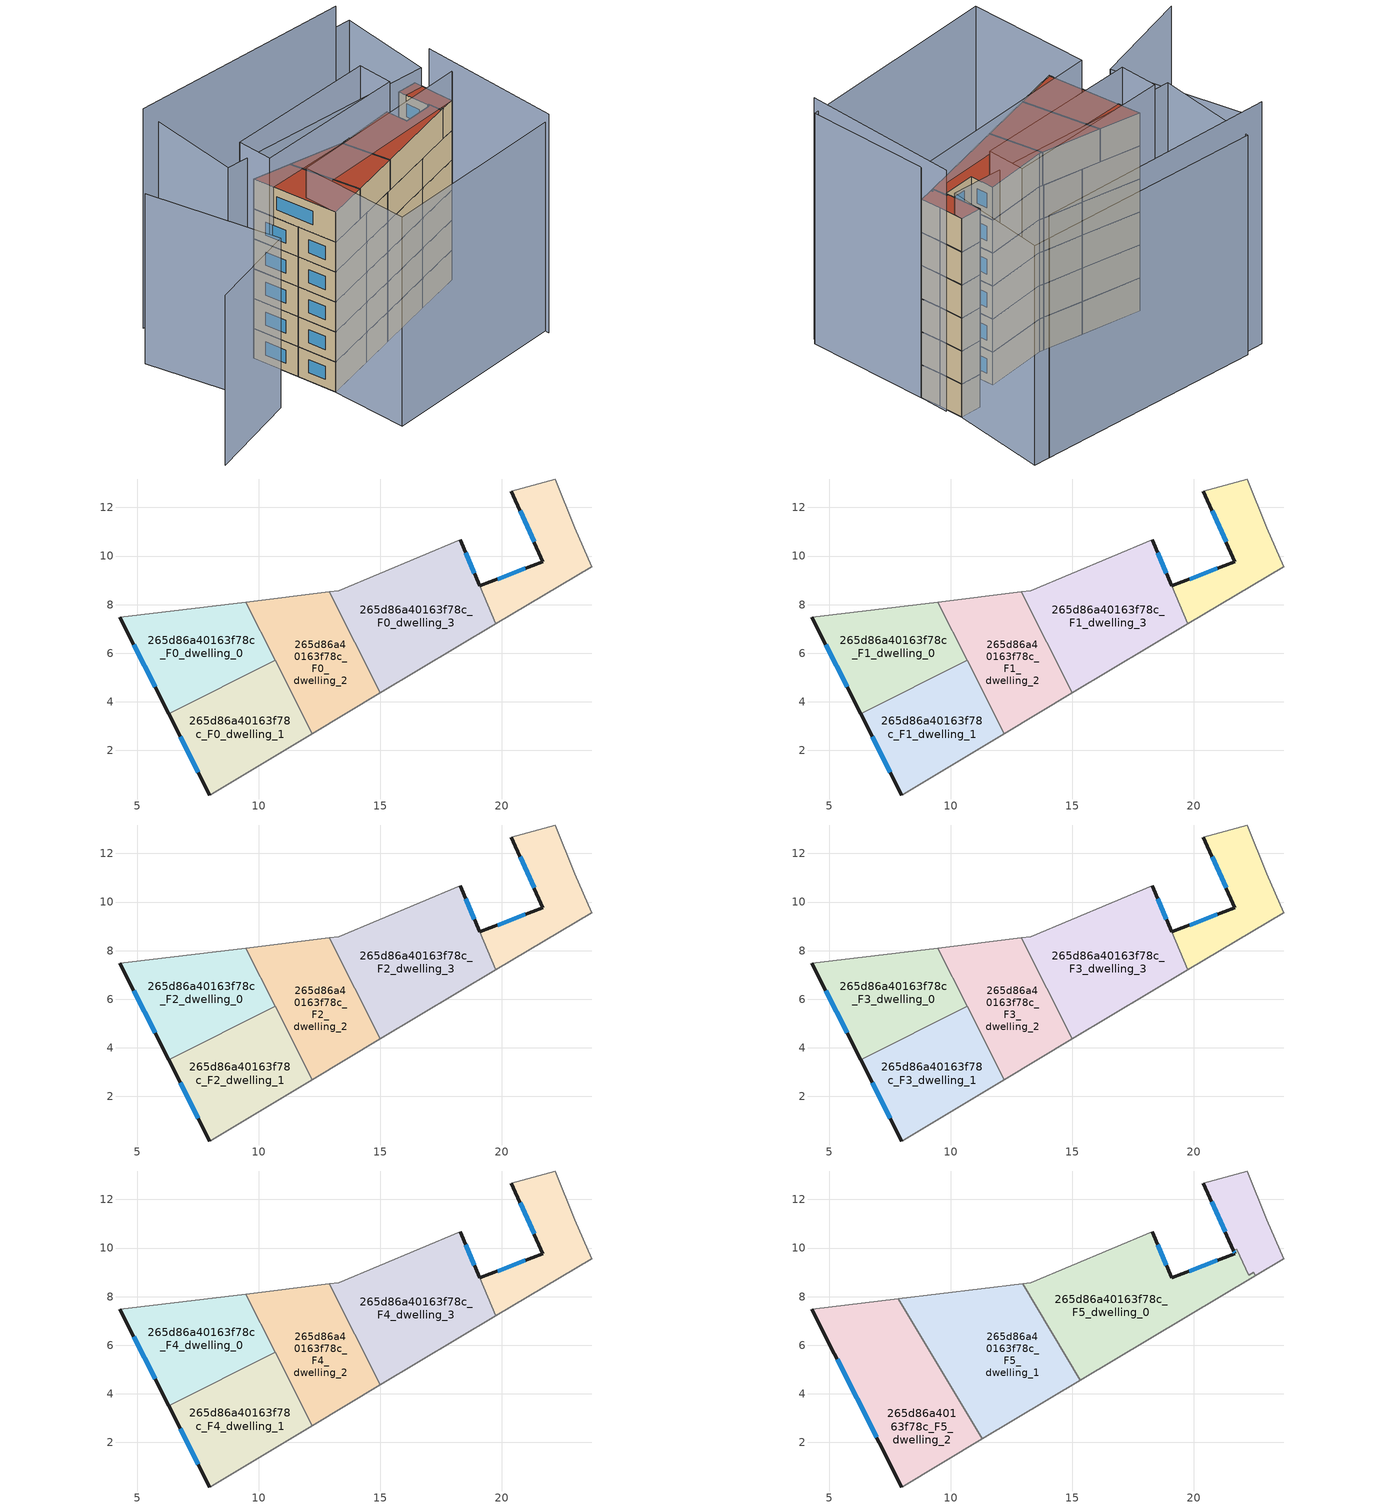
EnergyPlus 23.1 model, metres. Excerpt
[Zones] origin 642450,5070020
265d86a40163f78c_F0_dwelling_0
 floor ground (EU_floor_Construction): 10.67,5.72 9.45,8.11 4.28,7.47 6.29,3.5 z0
 wall outside (EU_wall_Construction): 6.29,3.5 4.28,7.47 z0:3
 wall adiabatic (EU_wall_Construction): 4.28,7.47 9.45,8.11 z0:3
 wall to 265d86a40163f78c_F0_dwelling_1 (EU_wall_Construction): 10.67,5.72 6.29,3.5 z0:3
 wall to 265d86a40163f78c_F0_dwelling_2 (EU_wall_Construction): 9.45,8.11 10.67,5.72 z0:3
 window (EU_Window_Construction): 5.73,4.61 4.84,6.36 z0.84:2.16
265d86a40163f78c_F0_dwelling_1
 floor ground (EU_floor_Construction): 12.2,2.69 10.67,5.72 6.29,3.5 7.98,0.17 z0
 wall outside (EU_wall_Construction): 7.98,0.17 6.29,3.5 z0:3
 wall adiabatic (EU_wall_Construction): 12.2,2.69 7.98,0.17 z0:3
 wall to 265d86a40163f78c_F0_dwelling_2 (EU_wall_Construction): 10.67,5.72 12.2,2.69 z0:3
 window (EU_Window_Construction): 7.51,1.1 6.77,2.57 z0.84:2.16
265d86a40163f78c_F0_dwelling_2
 floor ground (EU_floor_Construction): 15,4.37 12.89,8.53 9.45,8.11 12.2,2.69 z0
 wall to 265d86a40163f78c_F0_dwelling_3 (EU_wall_Construction): 12.89,8.53 15,4.37 z0:3
 wall adiabatic (EU_wall_Construction): 15,4.37 12.2,2.69 / 9.45,8.11 12.89,8.53 z0:3
265d86a40163f78c_F0_dwelling_3
 floor ground (EU_floor_Construction): 19.75,7.21 19.09,8.77 18.29,10.67 13.29,8.57 12.89,8.53 15,4.37 z0
 wall outside (EU_wall_Construction): 18.29,10.67 19.09,8.77 z0:3; 19.1,8.77,3 19.09,8.77,0 19.1,8.77,0
 wall to 265d86a40163f78c_F0_dwelling_4 (EU_wall_Construction): 19.1,8.77 19.75,7.21 z0:3
 wall adiabatic (EU_wall_Construction): 19.75,7.21 15,4.37 / 12.89,8.53 13.29,8.57 18.29,10.67 z0:3
 window (EU_Window_Construction): 18.52,10.14 18.87,9.3 z0.84:2.16
265d86a40163f78c_F0_dwelling_4
 floor ground (EU_floor_Construction): 23.69,9.57 22.99,11.17 22.19,13.17 20.39,12.67 21.69,9.77 19.1,8.77 19.75,7.21 z0
 wall outside (EU_wall_Construction): 19.1,8.77 21.69,9.77 20.39,12.67 z0:3
 wall adiabatic (EU_wall_Construction): 20.39,12.67 22.19,13.17 22.99,11.17 23.69,9.57 19.75,7.21 z0:3
 window (EU_Window_Construction): 19.82,9.05 20.97,9.49 / 21.33,10.58 20.76,11.86 z0.84:2.16
265d86a40163f78c_F1_dwelling_0
 floor to 265d86a40163f78c_F0_dwelling_0 (EU_floor_Construction): 10.67,5.72 9.45,8.11 4.28,7.47 6.29,3.5 z3
 wall outside (EU_wall_Construction): 6.29,3.5 4.28,7.47 z3:6
 wall adiabatic (EU_wall_Construction): 4.28,7.47 9.45,8.11 z3:6
 wall to 265d86a40163f78c_F1_dwelling_1 (EU_wall_Construction): 10.67,5.72 6.29,3.5 z3:6
 wall to 265d86a40163f78c_F1_dwelling_2 (EU_wall_Construction): 9.45,8.11 10.67,5.72 z3:6
 window (EU_Window_Construction): 5.73,4.61 4.84,6.36 z3.84:5.16
265d86a40163f78c_F1_dwelling_1
 floor to 265d86a40163f78c_F0_dwelling_1 (EU_floor_Construction): 12.2,2.69 10.67,5.72 6.29,3.5 7.98,0.17 z3
 wall outside (EU_wall_Construction): 7.98,0.17 6.29,3.5 z3:6
 wall adiabatic (EU_wall_Construction): 12.2,2.69 7.98,0.17 z3:6
 wall to 265d86a40163f78c_F1_dwelling_2 (EU_wall_Construction): 10.67,5.72 12.2,2.69 z3:6
 window (EU_Window_Construction): 7.51,1.1 6.77,2.57 z3.84:5.16
265d86a40163f78c_F1_dwelling_2
 floor to 265d86a40163f78c_F0_dwelling_2 (EU_floor_Construction): 15,4.37 12.89,8.53 9.45,8.11 12.2,2.69 z3
 wall to 265d86a40163f78c_F1_dwelling_3 (EU_wall_Construction): 12.89,8.53 15,4.37 z3:6
 wall adiabatic (EU_wall_Construction): 15,4.37 12.2,2.69 / 9.45,8.11 12.89,8.53 z3:6
265d86a40163f78c_F1_dwelling_3
 floor to 265d86a40163f78c_F0_dwelling_3 (EU_floor_Construction): 19.75,7.21 18.29,10.67 13.29,8.57 12.89,8.53 15,4.37 z3
 wall outside (EU_wall_Construction): 18.29,10.67 19.09,8.77 z3:6; 19.1,8.77,6 19.09,8.77,3 19.1,8.77,3
 wall to 265d86a40163f78c_F1_dwelling_4 (EU_wall_Construction): 19.1,8.77 19.75,7.21 z3:6
 wall adiabatic (EU_wall_Construction): 19.75,7.21 15,4.37 / 12.89,8.53 13.29,8.57 18.29,10.67 z3:6
 window (EU_Window_Construction): 18.52,10.14 18.87,9.3 z3.84:5.16
265d86a40163f78c_F1_dwelling_4
 floor to 265d86a40163f78c_F0_dwelling_4 (EU_floor_Construction): 23.69,9.57 22.99,11.17 22.19,13.17 20.39,12.67 21.69,9.77 19.1,8.77 19.75,7.21 z3
 wall outside (EU_wall_Construction): 19.1,8.77 21.69,9.77 20.39,12.67 z3:6
 wall adiabatic (EU_wall_Construction): 20.39,12.67 22.19,13.17 22.99,11.17 23.69,9.57 19.75,7.21 z3:6
 window (EU_Window_Construction): 19.82,9.05 20.97,9.49 / 21.33,10.58 20.76,11.86 z3.84:5.16
265d86a40163f78c_F2_dwelling_0
 floor to 265d86a40163f78c_F1_dwelling_0 (EU_floor_Construction): 10.67,5.72 9.45,8.11 4.28,7.47 6.29,3.5 z6
 wall outside (EU_wall_Construction): 6.29,3.5 4.28,7.47 z6:9
 wall adiabatic (EU_wall_Construction): 4.28,7.47 9.45,8.11 z6:9
 wall to 265d86a40163f78c_F2_dwelling_1 (EU_wall_Construction): 10.67,5.72 6.29,3.5 z6:9
 wall to 265d86a40163f78c_F2_dwelling_2 (EU_wall_Construction): 9.45,8.11 10.67,5.72 z6:9
 window (EU_Window_Construction): 5.73,4.61 4.84,6.36 z6.84:8.16
265d86a40163f78c_F2_dwelling_1
 floor to 265d86a40163f78c_F1_dwelling_1 (EU_floor_Construction): 12.2,2.69 10.67,5.72 6.29,3.5 7.98,0.17 z6
 wall outside (EU_wall_Construction): 7.98,0.17 6.29,3.5 z6:9
 wall adiabatic (EU_wall_Construction): 12.2,2.69 7.98,0.17 z6:9
 wall to 265d86a40163f78c_F2_dwelling_2 (EU_wall_Construction): 10.67,5.72 12.2,2.69 z6:9
 window (EU_Window_Construction): 7.51,1.1 6.77,2.57 z6.84:8.16
265d86a40163f78c_F2_dwelling_2
 floor to 265d86a40163f78c_F1_dwelling_2 (EU_floor_Construction): 15,4.37 12.89,8.53 9.45,8.11 12.2,2.69 z6
 wall to 265d86a40163f78c_F2_dwelling_3 (EU_wall_Construction): 12.89,8.53 15,4.37 z6:9
 wall adiabatic (EU_wall_Construction): 15,4.37 12.2,2.69 / 9.45,8.11 12.89,8.53 z6:9
265d86a40163f78c_F2_dwelling_3
 floor to 265d86a40163f78c_F1_dwelling_3 (EU_floor_Construction): 19.75,7.21 18.29,10.67 13.29,8.57 12.89,8.53 15,4.37 z6
 wall outside (EU_wall_Construction): 18.29,10.67 19.09,8.77 z6:9; 19.1,8.77,9 19.09,8.77,6 19.1,8.77,6
 wall to 265d86a40163f78c_F2_dwelling_4 (EU_wall_Construction): 19.1,8.77 19.75,7.21 z6:9
 wall adiabatic (EU_wall_Construction): 19.75,7.21 15,4.37 / 12.89,8.53 13.29,8.57 18.29,10.67 z6:9
 window (EU_Window_Construction): 18.52,10.14 18.87,9.3 z6.84:8.16
265d86a40163f78c_F2_dwelling_4
 floor to 265d86a40163f78c_F1_dwelling_4 (EU_floor_Construction): 23.69,9.57 22.99,11.17 22.19,13.17 20.39,12.67 21.69,9.77 19.1,8.77 19.75,7.21 z6
 wall outside (EU_wall_Construction): 19.1,8.77 21.69,9.77 20.39,12.67 z6:9
 wall adiabatic (EU_wall_Construction): 20.39,12.67 22.19,13.17 22.99,11.17 23.69,9.57 19.75,7.21 z6:9
 window (EU_Window_Construction): 19.82,9.05 20.97,9.49 / 21.33,10.58 20.76,11.86 z6.84:8.16
265d86a40163f78c_F3_dwelling_0
 floor to 265d86a40163f78c_F2_dwelling_0 (EU_floor_Construction): 10.67,5.72 9.45,8.11 4.28,7.47 6.29,3.5 z9
 wall outside (EU_wall_Construction): 6.29,3.5 4.28,7.47 z9:12
 wall adiabatic (EU_wall_Construction): 4.28,7.47 9.45,8.11 z9:12
 wall to 265d86a40163f78c_F3_dwelling_1 (EU_wall_Construction): 10.67,5.72 6.29,3.5 z9:12
 wall to 265d86a40163f78c_F3_dwelling_2 (EU_wall_Construction): 9.45,8.11 10.67,5.72 z9:12
 window (EU_Window_Construction): 5.73,4.61 4.84,6.36 z9.84:11.16
265d86a40163f78c_F3_dwelling_1
 floor to 265d86a40163f78c_F2_dwelling_1 (EU_floor_Construction): 12.2,2.69 10.67,5.72 6.29,3.5 7.98,0.17 z9
 wall outside (EU_wall_Construction): 7.98,0.17 6.29,3.5 z9:12
 wall adiabatic (EU_wall_Construction): 12.2,2.69 7.98,0.17 z9:12
 wall to 265d86a40163f78c_F3_dwelling_2 (EU_wall_Construction): 10.67,5.72 12.2,2.69 z9:12
 window (EU_Window_Construction): 7.51,1.1 6.77,2.57 z9.84:11.16
265d86a40163f78c_F3_dwelling_2
 floor to 265d86a40163f78c_F2_dwelling_2 (EU_floor_Construction): 15,4.37 12.89,8.53 9.45,8.11 12.2,2.69 z9
 wall to 265d86a40163f78c_F3_dwelling_3 (EU_wall_Construction): 12.89,8.53 15,4.37 z9:12
 wall adiabatic (EU_wall_Construction): 15,4.37 12.2,2.69 / 9.45,8.11 12.89,8.53 z9:12
265d86a40163f78c_F3_dwelling_3
 floor to 265d86a40163f78c_F2_dwelling_3 (EU_floor_Construction): 19.75,7.21 18.29,10.67 13.29,8.57 12.89,8.53 15,4.37 z9
 wall outside (EU_wall_Construction): 18.29,10.67 19.09,8.77 z9:12; 19.1,8.77,12 19.09,8.77,9 19.1,8.77,9
 wall to 265d86a40163f78c_F3_dwelling_4 (EU_wall_Construction): 19.1,8.77 19.75,7.21 z9:12
 wall adiabatic (EU_wall_Construction): 19.75,7.21 15,4.37 / 12.89,8.53 13.29,8.57 18.29,10.67 z9:12
 window (EU_Window_Construction): 18.52,10.14 18.87,9.3 z9.84:11.16
265d86a40163f78c_F3_dwelling_4
 floor to 265d86a40163f78c_F2_dwelling_4 (EU_floor_Construction): 23.69,9.57 22.99,11.17 22.19,13.17 20.39,12.67 21.69,9.77 19.1,8.77 19.75,7.21 z9
 wall outside (EU_wall_Construction): 19.1,8.77 21.69,9.77 20.39,12.67 z9:12
 wall adiabatic (EU_wall_Construction): 20.39,12.67 22.19,13.17 22.99,11.17 23.69,9.57 19.75,7.21 z9:12
 window (EU_Window_Construction): 19.82,9.05 20.97,9.49 / 21.33,10.58 20.76,11.86 z9.84:11.16
265d86a40163f78c_F4_dwelling_0
 floor to 265d86a40163f78c_F3_dwelling_0 (EU_floor_Construction): 10.67,5.72 9.45,8.11 4.28,7.47 6.29,3.5 z12
 wall outside (EU_wall_Construction): 6.29,3.5 4.28,7.47 z12:15
 wall adiabatic (EU_wall_Construction): 4.28,7.47 9.45,8.11 z12:15
 wall to 265d86a40163f78c_F4_dwelling_1 (EU_wall_Construction): 10.67,5.72 6.29,3.5 z12:15
 wall to 265d86a40163f78c_F4_dwelling_2 (EU_wall_Construction): 9.45,8.11 10.67,5.72 z12:15
 window (EU_Window_Construction): 5.73,4.61 4.84,6.36 z12.84:14.16
265d86a40163f78c_F4_dwelling_1
 floor to 265d86a40163f78c_F3_dwelling_1 (EU_floor_Construction): 12.2,2.69 10.67,5.72 6.29,3.5 7.98,0.17 z12
 wall outside (EU_wall_Construction): 7.98,0.17 6.29,3.5 z12:15
 wall adiabatic (EU_wall_Construction): 12.2,2.69 7.98,0.17 z12:15
 wall to 265d86a40163f78c_F4_dwelling_2 (EU_wall_Construction): 10.67,5.72 12.2,2.69 z12:15
 window (EU_Window_Construction): 7.51,1.1 6.77,2.57 z12.84:14.16
265d86a40163f78c_F4_dwelling_2
 floor to 265d86a40163f78c_F3_dwelling_2 (EU_floor_Construction): 15,4.37 12.89,8.53 9.45,8.11 12.2,2.69 z12
 wall to 265d86a40163f78c_F4_dwelling_3 (EU_wall_Construction): 12.89,8.53 15,4.37 z12:15
 wall adiabatic (EU_wall_Construction): 15,4.37 12.2,2.69 / 9.45,8.11 12.89,8.53 z12:15
265d86a40163f78c_F4_dwelling_3
 floor to 265d86a40163f78c_F3_dwelling_3 (EU_floor_Construction): 19.75,7.21 18.29,10.67 13.29,8.57 12.89,8.53 15,4.37 z12
 wall outside (EU_wall_Construction): 18.29,10.67 19.09,8.77 z12:15; 19.1,8.77,15 19.09,8.77,12 19.1,8.77,12
 wall to 265d86a40163f78c_F4_dwelling_4 (EU_wall_Construction): 19.1,8.77 19.75,7.21 z12:15
 wall adiabatic (EU_wall_Construction): 19.75,7.21 15,4.37 / 12.89,8.53 13.29,8.57 18.29,10.67 z12:15
 window (EU_Window_Construction): 18.52,10.14 18.87,9.3 z12.84:14.16
265d86a40163f78c_F4_dwelling_4
 floor to 265d86a40163f78c_F3_dwelling_4 (EU_floor_Construction): 23.69,9.57 22.99,11.17 22.19,13.17 20.39,12.67 21.69,9.77 19.1,8.77 19.75,7.21 z12
 wall outside (EU_wall_Construction): 19.1,8.77 21.69,9.77 20.39,12.67 z12:15
 wall adiabatic (EU_wall_Construction): 20.39,12.67 22.19,13.17 22.99,11.17 23.69,9.57 19.75,7.21 z12:15
 window (EU_Window_Construction): 19.82,9.05 20.97,9.49 / 21.33,10.58 20.76,11.86 z12.84:14.16
265d86a40163f78c_F5_dwelling_0
 floor to 265d86a40163f78c_F4_dwelling_3 (EU_floor_Construction): 19.75,7.21 18.29,10.67 13.29,8.57 12.96,8.53 15.33,4.57 z15
 floor to 265d86a40163f78c_F4_dwelling_4 (EU_floor_Construction): 22.53,8.87 22.46,9.01 22.25,8.88 21.77,9.96 21.63,9.91 21.69,9.77 19.1,8.77 19.75,7.21 z15
 wall outside (EU_wall_Construction): 18.29,10.67 19.09,8.77 21.69,9.77 21.63,9.91 z15:18
 wall adiabatic (EU_wall_Construction): 12.96,8.53 13.29,8.57 18.29,10.67 / 22.53,8.87 15.33,4.57 z15:18
 wall to 265d86a40163f78c_F5_dwelling_3 (EU_wall_Construction): 21.63,9.91 21.77,9.96 22.25,8.88 22.46,9.01 22.53,8.87 z15:18
 wall to 265d86a40163f78c_F5_dwelling_1 (EU_wall_Construction): 15.33,4.57 12.96,8.53 z15:18
 window (EU_Window_Construction): 18.52,10.14 18.87,9.3 / 19.82,9.05 20.96,9.49 / 21.68,9.81 21.65,9.87 z15.84:17.16
 roof outside (EU_roof_Construction): 21.77,9.96 22.25,8.88 22.46,9.01 22.53,8.87 15.33,4.57 12.96,8.53 13.29,8.57 18.29,10.67 19.09,8.77 21.69,9.77 21.63,9.91 z18
265d86a40163f78c_F5_dwelling_1
 floor to 265d86a40163f78c_F4_dwelling_1 (EU_floor_Construction): 12.2,2.69 10.67,5.72 9.5,5.13 11.29,2.14 z15
 floor to 265d86a40163f78c_F4_dwelling_0 (EU_floor_Construction): 10.67,5.72 9.45,8.11 7.84,7.91 9.5,5.13 z15
 floor to 265d86a40163f78c_F4_dwelling_3 (EU_floor_Construction): 15.33,4.57 12.96,8.53 12.89,8.53 15,4.37 z15
 floor to 265d86a40163f78c_F4_dwelling_2 (EU_floor_Construction): 15,4.37 12.89,8.53 9.45,8.11 12.2,2.69 z15
 wall adiabatic (EU_wall_Construction): 15.33,4.57 11.29,2.14 / 7.84,7.91 12.96,8.53 z15:18
 wall to 265d86a40163f78c_F5_dwelling_2 (EU_wall_Construction): 11.29,2.14 7.84,7.91 z15:18
 roof outside (EU_roof_Construction): 12.96,8.53 15.33,4.57 11.29,2.14 7.84,7.91 z18
265d86a40163f78c_F5_dwelling_2
 floor to 265d86a40163f78c_F4_dwelling_0 (EU_floor_Construction): 9.5,5.13 7.84,7.91 4.28,7.47 6.29,3.5 z15
 floor to 265d86a40163f78c_F4_dwelling_1 (EU_floor_Construction): 11.29,2.14 9.5,5.13 6.29,3.5 7.98,0.17 z15
 wall outside (EU_wall_Construction): 7.98,0.17 4.28,7.47 z15:18
 wall adiabatic (EU_wall_Construction): 11.29,2.14 7.98,0.17 / 4.28,7.47 7.84,7.91 z15:18
 window (EU_Window_Construction): 6.94,2.21 5.32,5.43 z15.84:17.16
 roof outside (EU_roof_Construction): 7.84,7.91 11.29,2.14 7.98,0.17 4.28,7.47 z18
265d86a40163f78c_F5_dwelling_3
 floor to 265d86a40163f78c_F4_dwelling_4 (EU_floor_Construction): 23.69,9.57 22.99,11.17 22.19,13.17 20.39,12.67 21.63,9.91 21.77,9.96 22.25,8.88 22.46,9.01 22.53,8.87 z15
 wall outside (EU_wall_Construction): 21.63,9.91 20.39,12.67 z15:18
 wall adiabatic (EU_wall_Construction): 20.39,12.67 22.19,13.17 22.99,11.17 23.69,9.57 22.53,8.87 z15:18
 window (EU_Window_Construction): 21.28,10.68 20.74,11.9 z15.84:17.16
 roof outside (EU_roof_Construction): 22.19,13.17 22.99,11.17 23.69,9.57 22.53,8.87 22.46,9.01 22.25,8.88 21.77,9.96 21.63,9.91 20.39,12.67 z18
shading: 23.69,9.57 27.39,-0.14 / 27.39,-0.14 10.54,-6.56 / 10.54,-6.56 6.84,3.15 / 6.84,3.15 23.69,9.57 z0:20.9; -3.82,10.98 2.98,0.34 / 2.98,0.34 -4.72,-4.59 z0:17; 27.18,-0.67 22.88,11.97 z0:21.9; 3.68,8.67 17.3,13.48 / 17.3,13.48 18.4,10.37 / 18.4,10.37 4.77,5.57 / 4.77,5.57 3.68,8.67 z0:21.1; -0.12,16.08 20.3,21.02 / 20.3,21.02 22.38,12.39 / 22.38,12.39 1.97,7.46 / 1.97,7.46 -0.12,16.08 z0:19.9; 18.89,20.68 -1.69,15.38 z0:22
[Building]
EU S2 Campaign: North Axis=0; Terrain=City; Solar Distribution=FullExterior
[Site:Location]
Lyon-Bron: Latitude=45.75; Longitude=5; Time Zone=1; Elevation=198
[SizingPeriod:WeatherFileDays]
AnnualSizingPeriod: Begin Month=1; Begin Day of Month=1; End Month=12; End Day of Month=31; Day of Week for Start Day=Monday; Use Weather File Daylight Saving Period=No; Use Weather File Rain and Snow Indicators=No
[MATERIAL]
EU_InternalMass_Material: Roughness=MediumRough; Thickness=0.1; Conductivity=1; Density=1800; Specific Heat=900; Thermal Absorptance=0.9; Solar Absorptance=0.7; Visible Absorptance=0.7
[MATERIAL:NOMASS] Roughness=MediumRough; Thermal Absorptance=0.9; Solar Absorptance=0.7; Visible Absorptance=0.7
Name | Thermal Resistance
EU_wall_NoMass | 0.776494
EU_roof_NoMass | 0.486893
EU_floor_NoMass | 0.421597
[WINDOWMATERIAL:SIMPLEGLAZINGSYSTEM]
EU_Window_SimpleGlazing: UFactor=4.24961; Solar Heat Gain Coefficient=0.83; Visible Transmittance=0.83
[CONSTRUCTION]
EU_wall_Construction: EU_wall_NoMass
EU_roof_Construction: EU_roof_NoMass
EU_floor_Construction: EU_floor_NoMass
EU_InternalMass_Construction: EU_InternalMass_Material
EU_Window_Construction: EU_Window_SimpleGlazing
[ZONE] Type=1; Multiplier=1; Ceiling Height=autocalculate; Floor Area=autocalculate; Part of Total Floor Area=Yes
Name | Volume
265d86a40163f78c_F0_dwelling_0; 265d86a40163f78c_F1_dwelling_0; 265d86a40163f78c_F2_dwelling_0; 265d86a40163f78c_F3_dwelling_0; 265d86a40163f78c_F4_dwelling_0 | 52.426
265d86a40163f78c_F5_dwelling_0 | 80.2295
265d86a40163f78c_F0_dwelling_1; 265d86a40163f78c_F1_dwelling_1; 265d86a40163f78c_F2_dwelling_1; 265d86a40163f78c_F3_dwelling_1; 265d86a40163f78c_F4_dwelling_1 | 52.4282
265d86a40163f78c_F5_dwelling_1 | 80.2266
265d86a40163f78c_F0_dwelling_2; 265d86a40163f78c_F1_dwelling_2; 265d86a40163f78c_F2_dwelling_2; 265d86a40163f78c_F3_dwelling_2; 265d86a40163f78c_F4_dwelling_2 | 52.4231
265d86a40163f78c_F5_dwelling_2 | 80.2317
265d86a40163f78c_F0_dwelling_3 | 70.4949
265d86a40163f78c_F1_dwelling_3; 265d86a40163f78c_F2_dwelling_3; 265d86a40163f78c_F3_dwelling_3; 265d86a40163f78c_F4_dwelling_3 | 70.5161
265d86a40163f78c_F5_dwelling_3 | 21.4592
265d86a40163f78c_F0_dwelling_4; 265d86a40163f78c_F1_dwelling_4; 265d86a40163f78c_F2_dwelling_4; 265d86a40163f78c_F3_dwelling_4; 265d86a40163f78c_F4_dwelling_4 | 34.3447
[INTERNALMASS] Construction=EU_InternalMass_Construction
Name | Zone or ZoneList | Surface Area
265d86a40163f78c_F0_dwelling_0_EU_InternalMass | 265d86a40163f78c_F0_dwelling_0 | 17.475
265d86a40163f78c_F0_dwelling_1_EU_InternalMass | 265d86a40163f78c_F0_dwelling_1 | 17.4756
265d86a40163f78c_F0_dwelling_2_EU_InternalMass | 265d86a40163f78c_F0_dwelling_2 | 17.4739
265d86a40163f78c_F0_dwelling_3_EU_InternalMass | 265d86a40163f78c_F0_dwelling_3 | 23.5034
265d86a40163f78c_F0_dwelling_4_EU_InternalMass | 265d86a40163f78c_F0_dwelling_4 | 11.4482
265d86a40163f78c_F1_dwelling_0_EU_InternalMass | 265d86a40163f78c_F1_dwelling_0 | 17.475
265d86a40163f78c_F1_dwelling_1_EU_InternalMass | 265d86a40163f78c_F1_dwelling_1 | 17.4756
265d86a40163f78c_F1_dwelling_2_EU_InternalMass | 265d86a40163f78c_F1_dwelling_2 | 17.4739
265d86a40163f78c_F1_dwelling_3_EU_InternalMass | 265d86a40163f78c_F1_dwelling_3 | 23.5034
265d86a40163f78c_F1_dwelling_4_EU_InternalMass | 265d86a40163f78c_F1_dwelling_4 | 11.4482
265d86a40163f78c_F2_dwelling_0_EU_InternalMass | 265d86a40163f78c_F2_dwelling_0 | 17.475
265d86a40163f78c_F2_dwelling_1_EU_InternalMass | 265d86a40163f78c_F2_dwelling_1 | 17.4756
265d86a40163f78c_F2_dwelling_2_EU_InternalMass | 265d86a40163f78c_F2_dwelling_2 | 17.4739
265d86a40163f78c_F2_dwelling_3_EU_InternalMass | 265d86a40163f78c_F2_dwelling_3 | 23.5034
265d86a40163f78c_F2_dwelling_4_EU_InternalMass | 265d86a40163f78c_F2_dwelling_4 | 11.4482
265d86a40163f78c_F3_dwelling_0_EU_InternalMass | 265d86a40163f78c_F3_dwelling_0 | 17.475
265d86a40163f78c_F3_dwelling_1_EU_InternalMass | 265d86a40163f78c_F3_dwelling_1 | 17.4756
265d86a40163f78c_F3_dwelling_2_EU_InternalMass | 265d86a40163f78c_F3_dwelling_2 | 17.4739
265d86a40163f78c_F3_dwelling_3_EU_InternalMass | 265d86a40163f78c_F3_dwelling_3 | 23.5034
265d86a40163f78c_F3_dwelling_4_EU_InternalMass | 265d86a40163f78c_F3_dwelling_4 | 11.4482
265d86a40163f78c_F4_dwelling_0_EU_InternalMass | 265d86a40163f78c_F4_dwelling_0 | 17.475
265d86a40163f78c_F4_dwelling_1_EU_InternalMass | 265d86a40163f78c_F4_dwelling_1 | 17.4756
265d86a40163f78c_F4_dwelling_2_EU_InternalMass | 265d86a40163f78c_F4_dwelling_2 | 17.4739
265d86a40163f78c_F4_dwelling_3_EU_InternalMass | 265d86a40163f78c_F4_dwelling_3 | 23.5034
265d86a40163f78c_F4_dwelling_4_EU_InternalMass | 265d86a40163f78c_F4_dwelling_4 | 11.4482
265d86a40163f78c_F5_dwelling_0_EU_InternalMass | 265d86a40163f78c_F5_dwelling_0 | 26.743
265d86a40163f78c_F5_dwelling_1_EU_InternalMass | 265d86a40163f78c_F5_dwelling_1 | 26.7424
265d86a40163f78c_F5_dwelling_2_EU_InternalMass | 265d86a40163f78c_F5_dwelling_2 | 26.7436
265d86a40163f78c_F5_dwelling_3_EU_InternalMass | 265d86a40163f78c_F5_dwelling_3 | 7.15287
[OTHEREQUIPMENT] Fuel Type=Electricity; Design Level Calculation Method=Watts/Area; Power per Zone Floor Area=1; Fraction Latent=0; Fraction Radiant=0; Fraction Lost=0; Carbon Dioxide Generation Rate=0; EndUse Subcategory=EU_Step8_InternalGains
Name | Zone or ZoneList or Space or SpaceList | Schedule
EU_Step8_InternalGain_265d86a40163f78c_F0_dwelling_0_f000 | 265d86a40163f78c_F0_dwelling_0 | EU_Step8_GainSchedule_265d86a40163f78c_F0_dwelling_0_f000
EU_Step8_InternalGain_265d86a40163f78c_F0_dwelling_1_f000 | 265d86a40163f78c_F0_dwelling_1 | EU_Step8_GainSchedule_265d86a40163f78c_F0_dwelling_1_f000
EU_Step8_InternalGain_265d86a40163f78c_F0_dwelling_2_f000 | 265d86a40163f78c_F0_dwelling_2 | EU_Step8_GainSchedule_265d86a40163f78c_F0_dwelling_2_f000
EU_Step8_InternalGain_265d86a40163f78c_F0_dwelling_3_f000 | 265d86a40163f78c_F0_dwelling_3 | EU_Step8_GainSchedule_265d86a40163f78c_F0_dwelling_3_f000
EU_Step8_InternalGain_265d86a40163f78c_F0_dwelling_4_f000 | 265d86a40163f78c_F0_dwelling_4 | EU_Step8_GainSchedule_265d86a40163f78c_F0_dwelling_4_f000
EU_Step8_InternalGain_265d86a40163f78c_F1_dwelling_0_f000 | 265d86a40163f78c_F1_dwelling_0 | EU_Step8_GainSchedule_265d86a40163f78c_F1_dwelling_0_f000
EU_Step8_InternalGain_265d86a40163f78c_F1_dwelling_1_f000 | 265d86a40163f78c_F1_dwelling_1 | EU_Step8_GainSchedule_265d86a40163f78c_F1_dwelling_1_f000
EU_Step8_InternalGain_265d86a40163f78c_F1_dwelling_2_f000 | 265d86a40163f78c_F1_dwelling_2 | EU_Step8_GainSchedule_265d86a40163f78c_F1_dwelling_2_f000
EU_Step8_InternalGain_265d86a40163f78c_F1_dwelling_3_f000 | 265d86a40163f78c_F1_dwelling_3 | EU_Step8_GainSchedule_265d86a40163f78c_F1_dwelling_3_f000
EU_Step8_InternalGain_265d86a40163f78c_F1_dwelling_4_f000 | 265d86a40163f78c_F1_dwelling_4 | EU_Step8_GainSchedule_265d86a40163f78c_F1_dwelling_4_f000
EU_Step8_InternalGain_265d86a40163f78c_F2_dwelling_0_f000 | 265d86a40163f78c_F2_dwelling_0 | EU_Step8_GainSchedule_265d86a40163f78c_F2_dwelling_0_f000
EU_Step8_InternalGain_265d86a40163f78c_F2_dwelling_1_f000 | 265d86a40163f78c_F2_dwelling_1 | EU_Step8_GainSchedule_265d86a40163f78c_F2_dwelling_1_f000
EU_Step8_InternalGain_265d86a40163f78c_F2_dwelling_2_f000 | 265d86a40163f78c_F2_dwelling_2 | EU_Step8_GainSchedule_265d86a40163f78c_F2_dwelling_2_f000
EU_Step8_InternalGain_265d86a40163f78c_F2_dwelling_3_f000 | 265d86a40163f78c_F2_dwelling_3 | EU_Step8_GainSchedule_265d86a40163f78c_F2_dwelling_3_f000
EU_Step8_InternalGain_265d86a40163f78c_F2_dwelling_4_f000 | 265d86a40163f78c_F2_dwelling_4 | EU_Step8_GainSchedule_265d86a40163f78c_F2_dwelling_4_f000
EU_Step8_InternalGain_265d86a40163f78c_F3_dwelling_0_f000 | 265d86a40163f78c_F3_dwelling_0 | EU_Step8_GainSchedule_265d86a40163f78c_F3_dwelling_0_f000
EU_Step8_InternalGain_265d86a40163f78c_F3_dwelling_1_f000 | 265d86a40163f78c_F3_dwelling_1 | EU_Step8_GainSchedule_265d86a40163f78c_F3_dwelling_1_f000
EU_Step8_InternalGain_265d86a40163f78c_F3_dwelling_2_f000 | 265d86a40163f78c_F3_dwelling_2 | EU_Step8_GainSchedule_265d86a40163f78c_F3_dwelling_2_f000
EU_Step8_InternalGain_265d86a40163f78c_F3_dwelling_3_f000 | 265d86a40163f78c_F3_dwelling_3 | EU_Step8_GainSchedule_265d86a40163f78c_F3_dwelling_3_f000
EU_Step8_InternalGain_265d86a40163f78c_F3_dwelling_4_f000 | 265d86a40163f78c_F3_dwelling_4 | EU_Step8_GainSchedule_265d86a40163f78c_F3_dwelling_4_f000
EU_Step8_InternalGain_265d86a40163f78c_F4_dwelling_0_f000 | 265d86a40163f78c_F4_dwelling_0 | EU_Step8_GainSchedule_265d86a40163f78c_F4_dwelling_0_f000
EU_Step8_InternalGain_265d86a40163f78c_F4_dwelling_1_f000 | 265d86a40163f78c_F4_dwelling_1 | EU_Step8_GainSchedule_265d86a40163f78c_F4_dwelling_1_f000
EU_Step8_InternalGain_265d86a40163f78c_F4_dwelling_2_f000 | 265d86a40163f78c_F4_dwelling_2 | EU_Step8_GainSchedule_265d86a40163f78c_F4_dwelling_2_f000
EU_Step8_InternalGain_265d86a40163f78c_F4_dwelling_3_f000 | 265d86a40163f78c_F4_dwelling_3 | EU_Step8_GainSchedule_265d86a40163f78c_F4_dwelling_3_f000
EU_Step8_InternalGain_265d86a40163f78c_F4_dwelling_4_f000 | 265d86a40163f78c_F4_dwelling_4 | EU_Step8_GainSchedule_265d86a40163f78c_F4_dwelling_4_f000
EU_Step8_InternalGain_265d86a40163f78c_F5_dwelling_0_f000 | 265d86a40163f78c_F5_dwelling_0 | EU_Step8_GainSchedule_265d86a40163f78c_F5_dwelling_0_f000
EU_Step8_InternalGain_265d86a40163f78c_F5_dwelling_1_f000 | 265d86a40163f78c_F5_dwelling_1 | EU_Step8_GainSchedule_265d86a40163f78c_F5_dwelling_1_f000
EU_Step8_InternalGain_265d86a40163f78c_F5_dwelling_2_f000 | 265d86a40163f78c_F5_dwelling_2 | EU_Step8_GainSchedule_265d86a40163f78c_F5_dwelling_2_f000
EU_Step8_InternalGain_265d86a40163f78c_F5_dwelling_3_f000 | 265d86a40163f78c_F5_dwelling_3 | EU_Step8_GainSchedule_265d86a40163f78c_F5_dwelling_3_f000
[ZONEVENTILATION:DESIGNFLOWRATE] Schedule=EU_AlwaysOn; Design Flow Rate Calculation Method=AirChanges/Hour; Air Changes per Hour=0.693814; Ventilation Type=Natural; Fan Pressure Rise=0; Fan Total Efficiency=1; Constant Term Coefficient=1; Temperature Term Coefficient=0; Velocity Term Coefficient=0; Velocity Squared Term Coefficient=0; Minimum Indoor Temperature=-100; Maximum Indoor Temperature=100; Delta Temperature=-100; Minimum Outdoor Temperature=-100; Maximum Outdoor Temperature=100; Maximum Wind Speed=40
Name | Zone or ZoneList or Space or SpaceList
EU_ConstantAir_265d86a40163f78c_F0_dwelling_0 | 265d86a40163f78c_F0_dwelling_0
EU_ConstantAir_265d86a40163f78c_F0_dwelling_1 | 265d86a40163f78c_F0_dwelling_1
EU_ConstantAir_265d86a40163f78c_F0_dwelling_2 | 265d86a40163f78c_F0_dwelling_2
EU_ConstantAir_265d86a40163f78c_F0_dwelling_3 | 265d86a40163f78c_F0_dwelling_3
EU_ConstantAir_265d86a40163f78c_F0_dwelling_4 | 265d86a40163f78c_F0_dwelling_4
EU_ConstantAir_265d86a40163f78c_F1_dwelling_0 | 265d86a40163f78c_F1_dwelling_0
EU_ConstantAir_265d86a40163f78c_F1_dwelling_1 | 265d86a40163f78c_F1_dwelling_1
EU_ConstantAir_265d86a40163f78c_F1_dwelling_2 | 265d86a40163f78c_F1_dwelling_2
EU_ConstantAir_265d86a40163f78c_F1_dwelling_3 | 265d86a40163f78c_F1_dwelling_3
EU_ConstantAir_265d86a40163f78c_F1_dwelling_4 | 265d86a40163f78c_F1_dwelling_4
EU_ConstantAir_265d86a40163f78c_F2_dwelling_0 | 265d86a40163f78c_F2_dwelling_0
EU_ConstantAir_265d86a40163f78c_F2_dwelling_1 | 265d86a40163f78c_F2_dwelling_1
EU_ConstantAir_265d86a40163f78c_F2_dwelling_2 | 265d86a40163f78c_F2_dwelling_2
EU_ConstantAir_265d86a40163f78c_F2_dwelling_3 | 265d86a40163f78c_F2_dwelling_3
EU_ConstantAir_265d86a40163f78c_F2_dwelling_4 | 265d86a40163f78c_F2_dwelling_4
EU_ConstantAir_265d86a40163f78c_F3_dwelling_0 | 265d86a40163f78c_F3_dwelling_0
EU_ConstantAir_265d86a40163f78c_F3_dwelling_1 | 265d86a40163f78c_F3_dwelling_1
EU_ConstantAir_265d86a40163f78c_F3_dwelling_2 | 265d86a40163f78c_F3_dwelling_2
EU_ConstantAir_265d86a40163f78c_F3_dwelling_3 | 265d86a40163f78c_F3_dwelling_3
EU_ConstantAir_265d86a40163f78c_F3_dwelling_4 | 265d86a40163f78c_F3_dwelling_4
EU_ConstantAir_265d86a40163f78c_F4_dwelling_0 | 265d86a40163f78c_F4_dwelling_0
EU_ConstantAir_265d86a40163f78c_F4_dwelling_1 | 265d86a40163f78c_F4_dwelling_1
EU_ConstantAir_265d86a40163f78c_F4_dwelling_2 | 265d86a40163f78c_F4_dwelling_2
EU_ConstantAir_265d86a40163f78c_F4_dwelling_3 | 265d86a40163f78c_F4_dwelling_3
EU_ConstantAir_265d86a40163f78c_F4_dwelling_4 | 265d86a40163f78c_F4_dwelling_4
EU_ConstantAir_265d86a40163f78c_F5_dwelling_0 | 265d86a40163f78c_F5_dwelling_0
EU_ConstantAir_265d86a40163f78c_F5_dwelling_1 | 265d86a40163f78c_F5_dwelling_1
EU_ConstantAir_265d86a40163f78c_F5_dwelling_2 | 265d86a40163f78c_F5_dwelling_2
EU_ConstantAir_265d86a40163f78c_F5_dwelling_3 | 265d86a40163f78c_F5_dwelling_3
[HVACTEMPLATE:THERMOSTAT] Constant Heating Setpoint=20; Constant Cooling Setpoint=50
EU_HeatOnly_265d86a40163f78c_F0_dwelling_0; EU_HeatOnly_265d86a40163f78c_F0_dwelling_1; EU_HeatOnly_265d86a40163f78c_F0_dwelling_2; EU_HeatOnly_265d86a40163f78c_F0_dwelling_3; EU_HeatOnly_265d86a40163f78c_F0_dwelling_4; EU_HeatOnly_265d86a40163f78c_F1_dwelling_0; EU_HeatOnly_265d86a40163f78c_F1_dwelling_1; EU_HeatOnly_265d86a40163f78c_F1_dwelling_2; EU_HeatOnly_265d86a40163f78c_F1_dwelling_3; EU_HeatOnly_265d86a40163f78c_F1_dwelling_4; EU_HeatOnly_265d86a40163f78c_F2_dwelling_0; EU_HeatOnly_265d86a40163f78c_F2_dwelling_1; EU_HeatOnly_265d86a40163f78c_F2_dwelling_2; EU_HeatOnly_265d86a40163f78c_F2_dwelling_3; EU_HeatOnly_265d86a40163f78c_F2_dwelling_4; EU_HeatOnly_265d86a40163f78c_F3_dwelling_0; EU_HeatOnly_265d86a40163f78c_F3_dwelling_1; EU_HeatOnly_265d86a40163f78c_F3_dwelling_2; EU_HeatOnly_265d86a40163f78c_F3_dwelling_3; EU_HeatOnly_265d86a40163f78c_F3_dwelling_4; EU_HeatOnly_265d86a40163f78c_F4_dwelling_0; EU_HeatOnly_265d86a40163f78c_F4_dwelling_1; EU_HeatOnly_265d86a40163f78c_F4_dwelling_2; EU_HeatOnly_265d86a40163f78c_F4_dwelling_3; EU_HeatOnly_265d86a40163f78c_F4_dwelling_4; EU_HeatOnly_265d86a40163f78c_F5_dwelling_0; EU_HeatOnly_265d86a40163f78c_F5_dwelling_1; EU_HeatOnly_265d86a40163f78c_F5_dwelling_2; EU_HeatOnly_265d86a40163f78c_F5_dwelling_3
[HVACTEMPLATE:ZONE:IDEALLOADSAIRSYSTEM] System Availability Schedule=EU_AlwaysOn; Maximum Heating Supply Air Temperature=50; Minimum Cooling Supply Air Temperature=13; Maximum Heating Supply Air Humidity Ratio=0.0156; Minimum Cooling Supply Air Humidity Ratio=0.0077; Heating Limit=NoLimit; Cooling Limit=NoLimit; Heating Availability Schedule=EU_AlwaysOn; Cooling Availability Schedule=EU_CoolingOff; Dehumidification Control Type=ConstantSensibleHeatRatio; Cooling Sensible Heat Ratio=0.7; Dehumidification Setpoint=60; Humidification Control Type=None; Humidification Setpoint=30; Outdoor Air Method=None; Outdoor Air Flow Rate per Person=0.00944; Outdoor Air Flow Rate per Zone Floor Area=0; Outdoor Air Flow Rate per Zone=0; Demand Controlled Ventilation Type=None; Outdoor Air Economizer Type=NoEconomizer; Heat Recovery Type=None; Sensible Heat Recovery Effectiveness=0.7; Latent Heat Recovery Effectiveness=0.65
Name | Template Thermostat
265d86a40163f78c_F0_dwelling_0 | EU_HeatOnly_265d86a40163f78c_F0_dwelling_0
265d86a40163f78c_F0_dwelling_1 | EU_HeatOnly_265d86a40163f78c_F0_dwelling_1
265d86a40163f78c_F0_dwelling_2 | EU_HeatOnly_265d86a40163f78c_F0_dwelling_2
265d86a40163f78c_F0_dwelling_3 | EU_HeatOnly_265d86a40163f78c_F0_dwelling_3
265d86a40163f78c_F0_dwelling_4 | EU_HeatOnly_265d86a40163f78c_F0_dwelling_4
265d86a40163f78c_F1_dwelling_0 | EU_HeatOnly_265d86a40163f78c_F1_dwelling_0
265d86a40163f78c_F1_dwelling_1 | EU_HeatOnly_265d86a40163f78c_F1_dwelling_1
265d86a40163f78c_F1_dwelling_2 | EU_HeatOnly_265d86a40163f78c_F1_dwelling_2
265d86a40163f78c_F1_dwelling_3 | EU_HeatOnly_265d86a40163f78c_F1_dwelling_3
265d86a40163f78c_F1_dwelling_4 | EU_HeatOnly_265d86a40163f78c_F1_dwelling_4
265d86a40163f78c_F2_dwelling_0 | EU_HeatOnly_265d86a40163f78c_F2_dwelling_0
265d86a40163f78c_F2_dwelling_1 | EU_HeatOnly_265d86a40163f78c_F2_dwelling_1
265d86a40163f78c_F2_dwelling_2 | EU_HeatOnly_265d86a40163f78c_F2_dwelling_2
265d86a40163f78c_F2_dwelling_3 | EU_HeatOnly_265d86a40163f78c_F2_dwelling_3
265d86a40163f78c_F2_dwelling_4 | EU_HeatOnly_265d86a40163f78c_F2_dwelling_4
265d86a40163f78c_F3_dwelling_0 | EU_HeatOnly_265d86a40163f78c_F3_dwelling_0
265d86a40163f78c_F3_dwelling_1 | EU_HeatOnly_265d86a40163f78c_F3_dwelling_1
265d86a40163f78c_F3_dwelling_2 | EU_HeatOnly_265d86a40163f78c_F3_dwelling_2
265d86a40163f78c_F3_dwelling_3 | EU_HeatOnly_265d86a40163f78c_F3_dwelling_3
265d86a40163f78c_F3_dwelling_4 | EU_HeatOnly_265d86a40163f78c_F3_dwelling_4
265d86a40163f78c_F4_dwelling_0 | EU_HeatOnly_265d86a40163f78c_F4_dwelling_0
265d86a40163f78c_F4_dwelling_1 | EU_HeatOnly_265d86a40163f78c_F4_dwelling_1
265d86a40163f78c_F4_dwelling_2 | EU_HeatOnly_265d86a40163f78c_F4_dwelling_2
265d86a40163f78c_F4_dwelling_3 | EU_HeatOnly_265d86a40163f78c_F4_dwelling_3
265d86a40163f78c_F4_dwelling_4 | EU_HeatOnly_265d86a40163f78c_F4_dwelling_4
265d86a40163f78c_F5_dwelling_0 | EU_HeatOnly_265d86a40163f78c_F5_dwelling_0
265d86a40163f78c_F5_dwelling_1 | EU_HeatOnly_265d86a40163f78c_F5_dwelling_1
265d86a40163f78c_F5_dwelling_2 | EU_HeatOnly_265d86a40163f78c_F5_dwelling_2
265d86a40163f78c_F5_dwelling_3 | EU_HeatOnly_265d86a40163f78c_F5_dwelling_3
[SIZING:ZONE] Zone Cooling Design Supply Air Temperature Input Method=SupplyAirTemperature; Zone Cooling Design Supply Air Temperature=13; Zone Heating Design Supply Air Temperature Input Method=SupplyAirTemperature; Zone Heating Design Supply Air Temperature=50; Zone Cooling Design Supply Air Humidity Ratio=0.008; Zone Heating Design Supply Air Humidity Ratio=0.008; Cooling Design Air Flow Method=DesignDay; Cooling Design Air Flow Rate=0; Cooling Minimum Air Flow per Zone Floor Area=0.000762; Cooling Minimum Air Flow=0; Cooling Minimum Air Flow Fraction=0.2; Heating Design Air Flow Method=DesignDay; Heating Design Air Flow Rate=0; Heating Maximum Air Flow per Zone Floor Area=0.002032; Heating Maximum Air Flow=0.141576; Heating Maximum Air Flow Fraction=0.3; Account for Dedicated Outdoor Air System=No; Dedicated Outdoor Air System Control Strategy=NeutralSupplyAir; Dedicated Outdoor Air Low Setpoint Temperature for Design=autosize; Dedicated Outdoor Air High Setpoint Temperature for Design=autosize; Zone Load Sizing Method=Sensible Load Only No Latent Load; Zone Latent Cooling Design Supply Air Humidity Ratio Input Method=HumidityRatioDifference; Zone Cooling Design Supply Air Humidity Ratio Difference=0.005; Zone Latent Heating Design Supply Air Humidity Ratio Input Method=HumidityRatioDifference; Zone Humidification Design Supply Air Humidity Ratio Difference=0.005
265d86a40163f78c_F0_dwelling_0; 265d86a40163f78c_F0_dwelling_1; 265d86a40163f78c_F0_dwelling_2; 265d86a40163f78c_F0_dwelling_3; 265d86a40163f78c_F0_dwelling_4; 265d86a40163f78c_F1_dwelling_0; 265d86a40163f78c_F1_dwelling_1; 265d86a40163f78c_F1_dwelling_2; 265d86a40163f78c_F1_dwelling_3; 265d86a40163f78c_F1_dwelling_4; 265d86a40163f78c_F2_dwelling_0; 265d86a40163f78c_F2_dwelling_1; 265d86a40163f78c_F2_dwelling_2; 265d86a40163f78c_F2_dwelling_3; 265d86a40163f78c_F2_dwelling_4; 265d86a40163f78c_F3_dwelling_0; 265d86a40163f78c_F3_dwelling_1; 265d86a40163f78c_F3_dwelling_2; 265d86a40163f78c_F3_dwelling_3; 265d86a40163f78c_F3_dwelling_4; 265d86a40163f78c_F4_dwelling_0; 265d86a40163f78c_F4_dwelling_1; 265d86a40163f78c_F4_dwelling_2; 265d86a40163f78c_F4_dwelling_3; 265d86a40163f78c_F4_dwelling_4; 265d86a40163f78c_F5_dwelling_0; 265d86a40163f78c_F5_dwelling_1; 265d86a40163f78c_F5_dwelling_2; 265d86a40163f78c_F5_dwelling_3
[SCHEDULE:CONSTANT]
Name | Hourly Value
EU_AlwaysOn | 1
EU_CoolingOff | 0
[SCHEDULE:FILE] Column Number=1; Rows to Skip at Top=0; Number of Hours of Data=8760; Column Separator=Comma; Interpolate to Timestep=No; Minutes per Item=60; Adjust Schedule for Daylight Savings=Yes
Name | File
EU_Step8_GainSchedule_265d86a40163f78c_F0_dwelling_0_f000 | ../../schedules/265d86a40163f78c/265d86a40163f78c_F0_dwelling_0_f000_gain.csv
EU_Step8_GainSchedule_265d86a40163f78c_F0_dwelling_1_f000 | ../../schedules/265d86a40163f78c/265d86a40163f78c_F0_dwelling_1_f000_gain.csv
EU_Step8_GainSchedule_265d86a40163f78c_F0_dwelling_2_f000 | ../../schedules/265d86a40163f78c/265d86a40163f78c_F0_dwelling_2_f000_gain.csv
EU_Step8_GainSchedule_265d86a40163f78c_F0_dwelling_3_f000 | ../../schedules/265d86a40163f78c/265d86a40163f78c_F0_dwelling_3_f000_gain.csv
EU_Step8_GainSchedule_265d86a40163f78c_F0_dwelling_4_f000 | ../../schedules/265d86a40163f78c/265d86a40163f78c_F0_dwelling_4_f000_gain.csv
EU_Step8_GainSchedule_265d86a40163f78c_F1_dwelling_0_f000 | ../../schedules/265d86a40163f78c/265d86a40163f78c_F1_dwelling_0_f000_gain.csv
EU_Step8_GainSchedule_265d86a40163f78c_F1_dwelling_1_f000 | ../../schedules/265d86a40163f78c/265d86a40163f78c_F1_dwelling_1_f000_gain.csv
EU_Step8_GainSchedule_265d86a40163f78c_F1_dwelling_2_f000 | ../../schedules/265d86a40163f78c/265d86a40163f78c_F1_dwelling_2_f000_gain.csv
EU_Step8_GainSchedule_265d86a40163f78c_F1_dwelling_3_f000 | ../../schedules/265d86a40163f78c/265d86a40163f78c_F1_dwelling_3_f000_gain.csv
EU_Step8_GainSchedule_265d86a40163f78c_F1_dwelling_4_f000 | ../../schedules/265d86a40163f78c/265d86a40163f78c_F1_dwelling_4_f000_gain.csv
EU_Step8_GainSchedule_265d86a40163f78c_F2_dwelling_0_f000 | ../../schedules/265d86a40163f78c/265d86a40163f78c_F2_dwelling_0_f000_gain.csv
EU_Step8_GainSchedule_265d86a40163f78c_F2_dwelling_1_f000 | ../../schedules/265d86a40163f78c/265d86a40163f78c_F2_dwelling_1_f000_gain.csv
EU_Step8_GainSchedule_265d86a40163f78c_F2_dwelling_2_f000 | ../../schedules/265d86a40163f78c/265d86a40163f78c_F2_dwelling_2_f000_gain.csv
EU_Step8_GainSchedule_265d86a40163f78c_F2_dwelling_3_f000 | ../../schedules/265d86a40163f78c/265d86a40163f78c_F2_dwelling_3_f000_gain.csv
EU_Step8_GainSchedule_265d86a40163f78c_F2_dwelling_4_f000 | ../../schedules/265d86a40163f78c/265d86a40163f78c_F2_dwelling_4_f000_gain.csv
EU_Step8_GainSchedule_265d86a40163f78c_F3_dwelling_0_f000 | ../../schedules/265d86a40163f78c/265d86a40163f78c_F3_dwelling_0_f000_gain.csv
EU_Step8_GainSchedule_265d86a40163f78c_F3_dwelling_1_f000 | ../../schedules/265d86a40163f78c/265d86a40163f78c_F3_dwelling_1_f000_gain.csv
EU_Step8_GainSchedule_265d86a40163f78c_F3_dwelling_2_f000 | ../../schedules/265d86a40163f78c/265d86a40163f78c_F3_dwelling_2_f000_gain.csv
EU_Step8_GainSchedule_265d86a40163f78c_F3_dwelling_3_f000 | ../../schedules/265d86a40163f78c/265d86a40163f78c_F3_dwelling_3_f000_gain.csv
EU_Step8_GainSchedule_265d86a40163f78c_F3_dwelling_4_f000 | ../../schedules/265d86a40163f78c/265d86a40163f78c_F3_dwelling_4_f000_gain.csv
EU_Step8_GainSchedule_265d86a40163f78c_F4_dwelling_0_f000 | ../../schedules/265d86a40163f78c/265d86a40163f78c_F4_dwelling_0_f000_gain.csv
EU_Step8_GainSchedule_265d86a40163f78c_F4_dwelling_1_f000 | ../../schedules/265d86a40163f78c/265d86a40163f78c_F4_dwelling_1_f000_gain.csv
EU_Step8_GainSchedule_265d86a40163f78c_F4_dwelling_2_f000 | ../../schedules/265d86a40163f78c/265d86a40163f78c_F4_dwelling_2_f000_gain.csv
EU_Step8_GainSchedule_265d86a40163f78c_F4_dwelling_3_f000 | ../../schedules/265d86a40163f78c/265d86a40163f78c_F4_dwelling_3_f000_gain.csv
EU_Step8_GainSchedule_265d86a40163f78c_F4_dwelling_4_f000 | ../../schedules/265d86a40163f78c/265d86a40163f78c_F4_dwelling_4_f000_gain.csv
EU_Step8_GainSchedule_265d86a40163f78c_F5_dwelling_0_f000 | ../../schedules/265d86a40163f78c/265d86a40163f78c_F5_dwelling_0_f000_gain.csv
EU_Step8_GainSchedule_265d86a40163f78c_F5_dwelling_1_f000 | ../../schedules/265d86a40163f78c/265d86a40163f78c_F5_dwelling_1_f000_gain.csv
EU_Step8_GainSchedule_265d86a40163f78c_F5_dwelling_2_f000 | ../../schedules/265d86a40163f78c/265d86a40163f78c_F5_dwelling_2_f000_gain.csv
EU_Step8_GainSchedule_265d86a40163f78c_F5_dwelling_3_f000 | ../../schedules/265d86a40163f78c/265d86a40163f78c_F5_dwelling_3_f000_gain.csv
